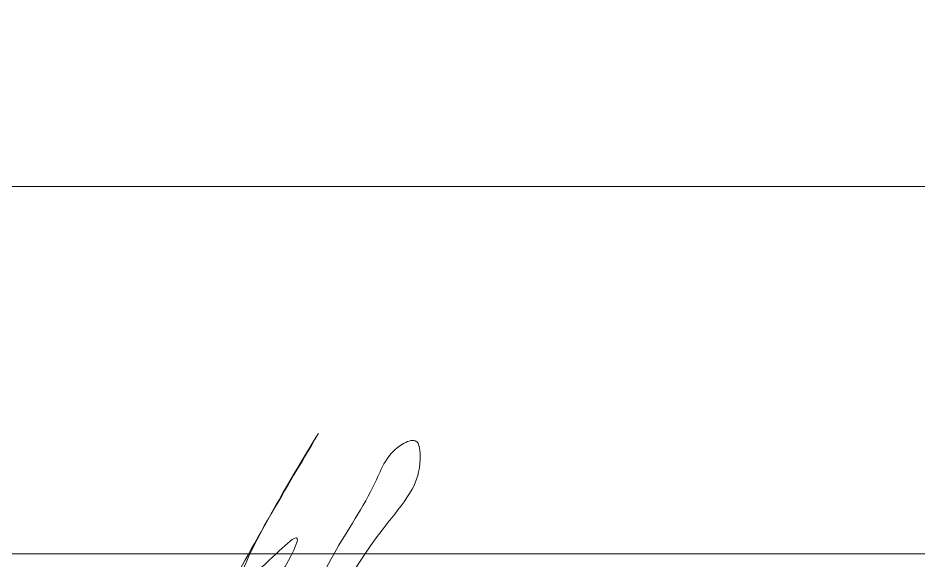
# Model space of a CAD drawing. Header units: metres. Extents: x -1525 to -1043, y -1331 to -1144.
# Drawn here: x -1389.304 to -1388.078, y -1183.343 to -1182.604 of the extents above; entities that cross this region are included whole.
import ezdxf

# ---------------------------------------------------------------- set-up
doc = ezdxf.new("R2010")
doc.units = ezdxf.units.M
doc.header["$MEASUREMENT"] = 0
doc.layers.add('Level 50', color=7, linetype='Continuous', lineweight=0)
doc.layers.add('Level 63', color=7, linetype='Continuous', lineweight=0)

# ---------------------------------------------------------------- blocks, each defined once
blk = doc.blocks.new('*U79')
at = {"layer": 'Level 63', "color": 7, "linetype": 'Continuous', "lineweight": 0}
for p, q in [((1.5128, -12), (8.0128, -12)), ((1.5128, -12.5), (8.0128, -12.5))]:
    blk.add_line(p, q, dxfattribs=at)

msp = doc.modelspace()

# ---------------------------------------------------------------- linework, layer by layer
at = {"color": 5, "linetype": 'Continuous', "lineweight": 0}
msp.add_spline([(-1389.30892683, -1183.80534216), (-1389.20626142, -1183.57052434), (-1389.18107807, -1183.47653878), (-1389.18107807, -1183.42333487), (-1389.2123054, -1183.39210753), (-1389.26158567, -1183.39210753), (-1389.33893194, -1183.43676342), (-1389.39368446, -1183.50655174), (-1389.40813613, -1183.54694008), (-1389.40813613, -1183.61555669), (-1389.39108864, -1183.67917878), (-1389.34825176, -1183.73987643), (-1389.2989898, -1183.76831784), (-1389.23222718, -1183.77946096), (-1389.16417503, -1183.76122644), (-1389.10569891, -1183.73463031), (-1389.06559188, -1183.70363053), (-1388.9942281, -1183.58002485), (-1388.92803419, -1183.44396134), (-1388.87430872, -1183.33353357), (-1388.81807928, -1183.23614133), (-1388.78086582, -1183.18398042), (-1388.76350176, -1183.17932773), (-1388.75680827, -1183.20430817), (-1388.76782031, -1183.24540567), (-1388.80029315, -1183.29024588), (-1388.99152014, -1183.65867649), (-1389.05228814, -1183.76392976), (-1389.09780245, -1183.79020746), (-1389.10997585, -1183.76912251), (-1389.11562917, -1183.74802402), (-1389.12312129, -1183.67255334), (-1389.08999764, -1183.5489342), (-1388.99515556, -1183.34224112), (-1388.8968934, -1183.17204606), (-1388.99394711, -1183.36935888), (-1388.93080469, -1183.31376578), (-1389.05957691, -1183.5368058), (-1388.95882654, -1183.40628164), (-1388.88465553, -1183.36345899), (-1388.82840968, -1183.37853002), (-1388.80161106, -1183.43865857), (-1388.79370071, -1183.53557907), (-1388.86447983, -1183.75839906), (-1388.95224706, -1183.82268784), (-1389.01680606, -1183.84962112), (-1389.11601104, -1183.85337322), (-1389.18478952, -1183.82421212), (-1389.19730439, -1183.80253573), (-1389.20486069, -1183.75192112), (-1389.19109279, -1183.70053864), (-1389.11537729, -1183.67295436), (-1388.96247492, -1183.53598098), (-1389.07796873, -1183.76320946), (-1389.01851049, -1183.72888123), (-1388.86427316, -1183.5746439), (-1388.8521541, -1183.52941496), (-1388.97732143, -1183.74621113), (-1388.84435609, -1183.64522558), (-1388.77599891, -1183.52231585), (-1388.89335364, -1183.75534369), (-1388.73148658, -1183.62774642), (-1388.67302887, -1183.52231585), (-1388.79623486, -1183.73989373), (-1388.63012397, -1183.63388682), (-1388.56364571, -1183.52231585), (-1388.67343951, -1183.74216673), (-1388.50356689, -1183.6056719), (-1388.45605577, -1183.52231585), (-1388.5576723, -1183.73896657), (-1388.36008077, -1183.54692512), (-1388.35521056, -1183.5347094), (-1388.4536788, -1183.72701782), (-1388.2095203, -1183.50005695), (-1388.20685508, -1183.49011022), (-1388.33093888, -1183.73057168), (-1388.11186853, -1183.49996485), (-1388.11186853, -1183.47101978), (-1388.22107742, -1183.71885669), (-1387.92082259, -1183.49400015), (-1387.57676381, -1183.00092292), (-1387.44180882, -1182.71040256), (-1388.41930879, -1184.40348218), (-1388.23619623, -1183.97150155), (-1388.01146114, -1183.6809097), (-1387.85831909, -1183.52776765), (-1387.91393656, -1183.62409994), (-1388.18400185, -1183.65646972), (-1387.7413027, -1183.61390576)], degree=3, dxfattribs=at)

# ---------------------------------------------------------------- block references
at = {"layer": 'Level 50', "color": 7, "linetype": 'Continuous', "lineweight": 13}
msp.add_blockref('*U79', (-1394.87747598, -1170.83318422), dxfattribs=at)

doc.saveas('drawing.dxf')
